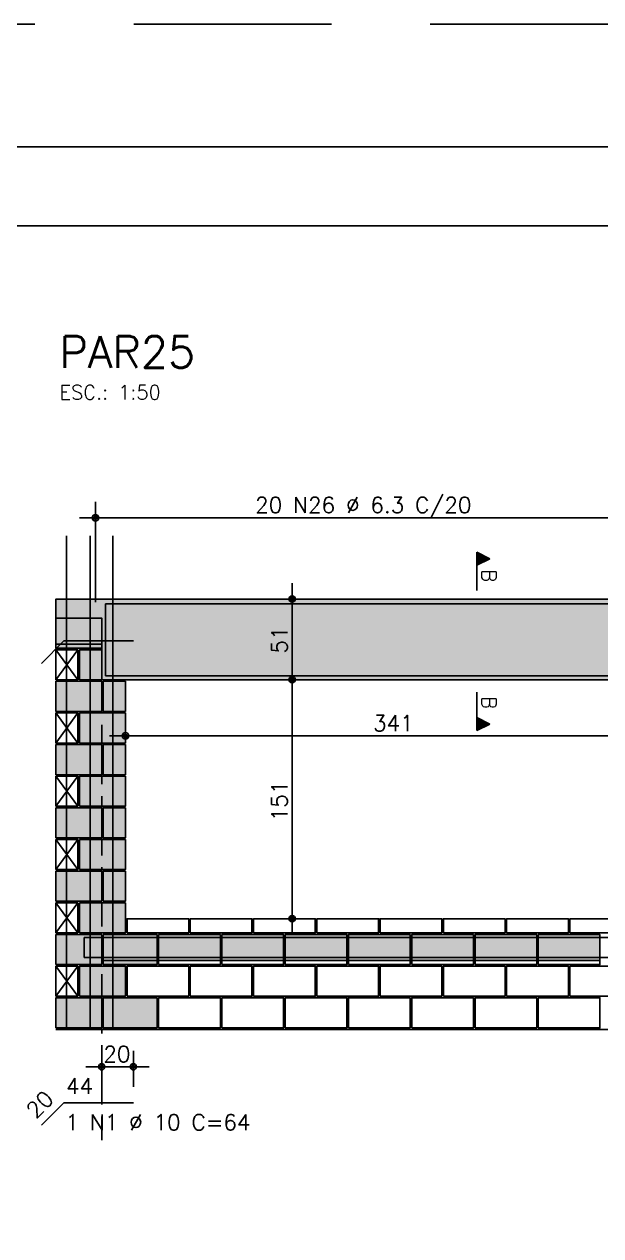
# Model space of a CAD drawing. Extents: x -1 to 122, y -1 to 61.
# Drawn here: x 9.1 to 16.39, y 45.74 to 61.05 of the extents above; entities that cross this region are included whole.
import ezdxf

# ---------------------------------------------------------------- set-up
doc = ezdxf.new("R2010")
doc.units = 0
doc.header["$MEASUREMENT"] = 0
doc.linetypes.add('ESTILO_TQS_0001', pattern=[0.45, 0.3, -0.15])
doc.linetypes.add('HIDDEN', pattern=[0.375, 0.25, -0.125])
doc.layers.get('0').update_dxf_attribs({"linetype": 'CONTINUOUS'})
doc.layers.get('Defpoints').update_dxf_attribs({"linetype": 'CONTINUOUS'})
for name, color, linetype in [('ARQ_FOLHA', 7, 'CONTINUOUS'), ('PENA_01', 1, 'CONTINUOUS'), ('PENA_02', 2, 'CONTINUOUS'), ('PENA_03', 3, 'CONTINUOUS'), ('PENA_04', 4, 'CONTINUOUS'), ('PENA_05', 5, 'CONTINUOUS'), ('PENA_06', 6, 'CONTINUOUS'), ('PENA_09', 254, 'CONTINUOUS'), ('PENA_11', 252, 'CONTINUOUS'), ('PENA_21', 100, 'CONTINUOUS'), ('PENA_27', 21, 'CONTINUOUS'), ('PENA_28', 135, 'CONTINUOUS')]:
    doc.layers.add(name, color=color, linetype=linetype)
doc.styles.get("Standard").update_dxf_attribs({"font": 'ROMANS.SHX'})

# ---------------------------------------------------------------- blocks, each defined once
blk = doc.blocks.new('FOLHA A1+1 - 1102 X 594')
at = {"layer": 'ARQ_FOLHA', "color": 1}
for points in [[(-1189, 0), (0, 0), (0, 594), (-1189, 594)], [(-1164, 10), (-10, 10), (-10, 584), (-1164, 584)]]:
    blk.add_lwpolyline(points, close=True, dxfattribs=at)
at = {"layer": 'Defpoints', "color": 8, "linetype": 'HIDDEN', "ltscale": 100}
blk.add_lwpolyline([(-1208.5, 609.5), (-1208.5, -15.5), (19.5, -15.5), (19.5, 609.5)], close=True, dxfattribs=at)

msp = doc.modelspace()

# ---------------------------------------------------------------- linework, layer by layer
at = {"layer": 'PENA_01', "linetype": 'Continuous'}
for p, q in [((10.001365, 53.745252), (10.001365, 55.012755)), ((9.801365, 54.812755), (17.801365, 54.812755)), ((12.488961, 53.985252), (12.488961, 52.565252)), ((12.505724, 53.785252), (12.688961, 53.785252)), ((12.488961, 52.965252), (12.488961, 49.545252)), ((12.402338, 52.765252), (12.688961, 52.765252)), ((12.682426, 52.765252), (12.688961, 52.765252)), ((10.381365, 52.165252), (10.381365, 52.255634)), ((10.181365, 52.055634), (17.401365, 52.055634)), ((12.181365, 49.745252), (12.688961, 49.745252)), ((10.101365, 49.215252), (10.781365, 49.215252)), ((10.801365, 49.215252), (11.581365, 49.215252)), ((11.601365, 49.215252), (12.381365, 49.215252)), ((12.401365, 49.215252), (13.181365, 49.215252)), ((13.201365, 49.215252), (13.981365, 49.215252)), ((14.001365, 49.215252), (14.781365, 49.215252)), ((14.801365, 49.215252), (15.581365, 49.215252)), ((15.601365, 49.215252), (16.381365, 49.215252)), ((10.081365, 47.617941), (10.081365, 48.073662)), ((10.481365, 47.617943), (10.481365, 48.073662)), ((9.881365, 47.873662), (10.681365, 47.873662))]:
    msp.add_line(p, q, dxfattribs=at)
at = {"layer": 'PENA_01', "linetype": 'ESTILO_TQS_0001'}
msp.add_line((10.081365, 53.545252), (10.081365, 46.905597), dxfattribs=at)
at = {"layer": 'PENA_02', "linetype": 'ESTILO_TQS_0001'}
msp.add_line((10.081365, 53.215252), (9.501365, 53.215252), dxfattribs=at)
at = {"layer": 'PENA_02', "linetype": 'Continuous'}
for p, q in [((9.781365, 53.145252), (9.501365, 53.145252)), ((9.501365, 53.145252), (9.501365, 52.765252)), ((9.781365, 52.765252), (9.781365, 53.145252)), ((9.501365, 52.765252), (9.781365, 52.765252)), ((9.781365, 52.345252), (9.501365, 52.345252)), ((9.501365, 52.345252), (9.501365, 51.965252)), ((9.781365, 51.965252), (9.781365, 52.345252)), ((9.501365, 51.965252), (9.781365, 51.965252)), ((9.781365, 51.545252), (9.501365, 51.545252)), ((9.501365, 51.545252), (9.501365, 51.165252)), ((9.781365, 51.165252), (9.781365, 51.545252)), ((9.501365, 51.165252), (9.781365, 51.165252)), ((9.781365, 50.745252), (9.501365, 50.745252)), ((9.501365, 50.745252), (9.501365, 50.365252)), ((9.781365, 50.365252), (9.781365, 50.745252)), ((9.501365, 50.365252), (9.781365, 50.365252)), ((9.781365, 49.945252), (9.501365, 49.945252)), ((9.501365, 49.945252), (9.501365, 49.565252)), ((9.781365, 49.565252), (9.781365, 49.945252)), ((9.501365, 49.565252), (9.781365, 49.565252)), ((9.781365, 49.145252), (9.501365, 49.145252)), ((9.501365, 49.145252), (9.501365, 48.765252)), ((9.781365, 48.765252), (9.781365, 49.145252)), ((9.501365, 48.765252), (9.781365, 48.765252)), ((9.501365, 48.345252), (65.681365, 48.345252))]:
    msp.add_line(p, q, dxfattribs=at)
for points in [[(49.981365, 53.545252), (49.981365, 53.785252), (9.501365, 53.785252), (9.501365, 53.545252), (10.081365, 53.545252), (10.081365, 52.765252), (17.601365, 52.765252), (17.601365, 53.545252), (49.981365, 53.545252)], [(10.081365, 53.165252), (9.501365, 53.165252), (9.501365, 53.545252), (10.081365, 53.545252), (10.081365, 53.165252)], [(9.801365, 52.765252), (10.081365, 52.765252), (10.081365, 53.145252), (9.801365, 53.145252), (9.801365, 52.765252)], [(9.501365, 52.365252), (10.081365, 52.365252), (10.081365, 52.745252), (9.501365, 52.745252), (9.501365, 52.365252)], [(10.101365, 52.365252), (10.381365, 52.365252), (10.381365, 52.745252), (10.101365, 52.745252), (10.101365, 52.365252)], [(9.801365, 51.965252), (10.381365, 51.965252), (10.381365, 52.345252), (9.801365, 52.345252), (9.801365, 51.965252)], [(9.501365, 51.565252), (10.081365, 51.565252), (10.081365, 51.945252), (9.501365, 51.945252), (9.501365, 51.565252)], [(10.101365, 51.565252), (10.381365, 51.565252), (10.381365, 51.945252), (10.101365, 51.945252), (10.101365, 51.565252)], [(9.801365, 51.165252), (10.381365, 51.165252), (10.381365, 51.545252), (9.801365, 51.545252), (9.801365, 51.165252)], [(9.501365, 50.765252), (10.081365, 50.765252), (10.081365, 51.145252), (9.501365, 51.145252), (9.501365, 50.765252)], [(10.101365, 50.765252), (10.381365, 50.765252), (10.381365, 51.145252), (10.101365, 51.145252), (10.101365, 50.765252)], [(9.801365, 50.365252), (10.381365, 50.365252), (10.381365, 50.745252), (9.801365, 50.745252), (9.801365, 50.365252)], [(9.501365, 49.965252), (10.081365, 49.965252), (10.081365, 50.345252), (9.501365, 50.345252), (9.501365, 49.965252)], [(10.101365, 49.965252), (10.381365, 49.965252), (10.381365, 50.345252), (10.101365, 50.345252), (10.101365, 49.965252)], [(9.801365, 49.565252), (10.381365, 49.565252), (10.381365, 49.945252), (9.801365, 49.945252), (9.801365, 49.565252)], [(10.401365, 49.565252), (11.181365, 49.565252), (11.181365, 49.745252), (10.401365, 49.745252), (10.401365, 49.565252)], [(11.201365, 49.565252), (11.981365, 49.565252), (11.981365, 49.745252), (11.201365, 49.745252), (11.201365, 49.565252)], [(12.001365, 49.565252), (12.781365, 49.565252), (12.781365, 49.745252), (12.001365, 49.745252), (12.001365, 49.565252)], [(12.801365, 49.565252), (13.581365, 49.565252), (13.581365, 49.745252), (12.801365, 49.745252), (12.801365, 49.565252)], [(13.601365, 49.565252), (14.381365, 49.565252), (14.381365, 49.745252), (13.601365, 49.745252), (13.601365, 49.565252)], [(14.401365, 49.565252), (15.181365, 49.565252), (15.181365, 49.745252), (14.401365, 49.745252), (14.401365, 49.565252)], [(15.201365, 49.565252), (15.981365, 49.565252), (15.981365, 49.745252), (15.201365, 49.745252), (15.201365, 49.565252)], [(16.001365, 49.565252), (16.781365, 49.565252), (16.781365, 49.745252), (16.001365, 49.745252), (16.001365, 49.565252)], [(9.501365, 49.165252), (10.081365, 49.165252), (10.081365, 49.545252), (9.501365, 49.545252), (9.501365, 49.165252)], [(10.101365, 49.165252), (10.781365, 49.165252), (10.781365, 49.545252), (10.101365, 49.545252), (10.101365, 49.165252)], [(10.801365, 49.165252), (11.581365, 49.165252), (11.581365, 49.545252), (10.801365, 49.545252), (10.801365, 49.165252)], [(11.601365, 49.165252), (12.381365, 49.165252), (12.381365, 49.545252), (11.601365, 49.545252), (11.601365, 49.165252)], [(12.401365, 49.165252), (13.181365, 49.165252), (13.181365, 49.545252), (12.401365, 49.545252), (12.401365, 49.165252)], [(13.201365, 49.165252), (13.981365, 49.165252), (13.981365, 49.545252), (13.201365, 49.545252), (13.201365, 49.165252)], [(14.001365, 49.165252), (14.781365, 49.165252), (14.781365, 49.545252), (14.001365, 49.545252), (14.001365, 49.165252)], [(14.801365, 49.165252), (15.581365, 49.165252), (15.581365, 49.545252), (14.801365, 49.545252), (14.801365, 49.165252)], [(15.601365, 49.165252), (16.381365, 49.165252), (16.381365, 49.545252), (15.601365, 49.545252), (15.601365, 49.165252)], [(9.801365, 48.765252), (10.381365, 48.765252), (10.381365, 49.145252), (9.801365, 49.145252), (9.801365, 48.765252)], [(10.401365, 48.765252), (11.181365, 48.765252), (11.181365, 49.145252), (10.401365, 49.145252), (10.401365, 48.765252)], [(11.201365, 48.765252), (11.981365, 48.765252), (11.981365, 49.145252), (11.201365, 49.145252), (11.201365, 48.765252)], [(12.001365, 48.765252), (12.781365, 48.765252), (12.781365, 49.145252), (12.001365, 49.145252), (12.001365, 48.765252)], [(12.801365, 48.765252), (13.581365, 48.765252), (13.581365, 49.145252), (12.801365, 49.145252), (12.801365, 48.765252)], [(13.601365, 48.765252), (14.381365, 48.765252), (14.381365, 49.145252), (13.601365, 49.145252), (13.601365, 48.765252)], [(14.401365, 48.765252), (15.181365, 48.765252), (15.181365, 49.145252), (14.401365, 49.145252), (14.401365, 48.765252)], [(15.201365, 48.765252), (15.981365, 48.765252), (15.981365, 49.145252), (15.201365, 49.145252), (15.201365, 48.765252)], [(16.001365, 48.765252), (16.781365, 48.765252), (16.781365, 49.145252), (16.001365, 49.145252), (16.001365, 48.765252)], [(9.501365, 48.365252), (10.081365, 48.365252), (10.081365, 48.745252), (9.501365, 48.745252), (9.501365, 48.365252)], [(10.101365, 48.365252), (10.781365, 48.365252), (10.781365, 48.745252), (10.101365, 48.745252), (10.101365, 48.365252)], [(10.801365, 48.365252), (11.581365, 48.365252), (11.581365, 48.745252), (10.801365, 48.745252), (10.801365, 48.365252)], [(11.601365, 48.365252), (12.381365, 48.365252), (12.381365, 48.745252), (11.601365, 48.745252), (11.601365, 48.365252)], [(12.401365, 48.365252), (13.181365, 48.365252), (13.181365, 48.745252), (12.401365, 48.745252), (12.401365, 48.365252)], [(13.201365, 48.365252), (13.981365, 48.365252), (13.981365, 48.745252), (13.201365, 48.745252), (13.201365, 48.365252)], [(14.001365, 48.365252), (14.781365, 48.365252), (14.781365, 48.745252), (14.001365, 48.745252), (14.001365, 48.365252)], [(14.801365, 48.365252), (15.581365, 48.365252), (15.581365, 48.745252), (14.801365, 48.745252), (14.801365, 48.365252)], [(15.601365, 48.365252), (16.381365, 48.365252), (16.381365, 48.745252), (15.601365, 48.745252), (15.601365, 48.365252)]]:
    msp.add_lwpolyline(points, dxfattribs=at)
for centre, radius in [((10.001365, 54.812755), 0.041625), ((10.001365, 54.812755), 0.02075), ((12.488961, 53.785252), 0.04), ((12.488961, 53.785252), 0.02), ((12.488961, 52.765252), 0.04), ((12.488961, 52.765252), 0.04), ((12.488961, 52.765252), 0.02), ((12.488961, 52.765252), 0.02), ((10.381365, 52.055634), 0.04), ((10.381365, 52.055634), 0.02), ((12.488961, 49.745252), 0.04), ((12.488961, 49.745252), 0.02), ((10.081365, 47.873662), 0.04), ((10.081365, 47.873662), 0.02), ((10.481365, 47.873662), 0.04), ((10.481365, 47.873662), 0.02)]:
    msp.add_circle(centre, radius, dxfattribs=at)
at = {"layer": 'PENA_03', "linetype": 'Continuous'}
for p, q in [((14.822453, 53.891797), (14.822453, 54.378179)), ((14.822453, 54.378179), (14.988386, 54.295213)), ((14.823148, 54.377051), (14.986825, 54.295213)), ((14.823149, 54.377051), (14.823149, 54.213374)), ((14.835217, 54.371797), (14.835217, 54.218628)), ((14.847981, 54.365415), (14.847981, 54.22501)), ((14.988386, 54.295213), (14.823148, 54.212594)), ((14.986825, 54.295213), (14.823149, 54.213374)), ((14.823149, 54.212594), (14.823149, 53.891797)), ((14.860745, 54.359033), (14.860745, 54.231392)), ((14.873509, 54.352651), (14.873509, 54.237774)), ((14.886273, 54.346269), (14.886273, 54.244156)), ((14.899037, 54.339887), (14.899037, 54.250538)), ((14.911801, 54.333505), (14.911801, 54.25692)), ((14.924565, 54.327123), (14.924565, 54.263302)), ((14.937329, 54.320741), (14.937329, 54.269684)), ((14.950093, 54.314359), (14.950093, 54.276066)), ((14.962858, 54.307977), (14.962858, 54.282448)), ((14.975622, 54.301595), (14.975622, 54.288831)), ((12.305724, 53.785252), (12.305724, 53.785252)), ((10.001365, 53.545252), (10.001365, 53.545252)), ((9.501365, 52.765252), (9.781365, 53.145252)), ((9.781365, 52.765252), (9.501365, 53.145252)), ((12.202338, 52.765252), (12.202338, 52.765252)), ((12.482426, 52.765252), (12.482426, 52.765252)), ((14.822453, 52.122353), (14.822453, 52.608735)), ((14.823149, 52.287938), (14.823149, 52.608735)), ((9.501365, 51.965252), (9.781365, 52.345252)), ((9.781365, 51.965252), (9.501365, 52.345252)), ((14.823148, 52.287938), (14.988386, 52.205319)), ((14.823149, 52.123481), (14.823149, 52.287158)), ((14.823149, 52.287158), (14.986825, 52.205319)), ((14.835217, 52.128735), (14.835217, 52.281904)), ((14.847981, 52.135117), (14.847981, 52.275522)), ((14.860745, 52.141499), (14.860745, 52.26914)), ((14.873509, 52.147881), (14.873509, 52.262758)), ((14.886273, 52.154263), (14.886273, 52.256376)), ((14.899037, 52.160645), (14.899037, 52.249994)), ((14.911801, 52.167027), (14.911801, 52.243612)), ((14.924565, 52.173409), (14.924565, 52.23723)), ((14.937329, 52.179791), (14.937329, 52.230848)), ((14.950093, 52.186173), (14.950093, 52.224466)), ((14.962858, 52.192555), (14.962858, 52.218084)), ((14.822453, 52.122353), (14.988386, 52.205319)), ((14.823148, 52.123481), (14.986825, 52.205319)), ((14.975622, 52.198937), (14.975622, 52.211701)), ((10.381365, 51.965252), (10.381365, 51.965252)), ((9.501365, 51.165252), (9.781365, 51.545252)), ((9.781365, 51.165252), (9.501365, 51.545252)), ((9.501365, 50.365252), (9.781365, 50.745252)), ((9.781365, 50.365252), (9.501365, 50.745252)), ((9.501365, 49.565252), (9.781365, 49.945252)), ((9.781365, 49.565252), (9.501365, 49.945252)), ((11.981365, 49.745252), (11.981365, 49.745252)), ((9.501365, 48.765252), (9.781365, 49.145252)), ((9.781365, 48.765252), (9.501365, 49.145252)), ((10.081365, 47.417941), (10.081365, 47.417941)), ((10.481365, 47.417943), (10.481365, 47.417943))]:
    msp.add_line(p, q, dxfattribs=at)
at = {"layer": 'PENA_04', "linetype": 'Continuous'}
for p, q in [((10.129163, 53.226135), (10.129163, 53.726135)), ((10.129163, 53.726135), (17.529163, 53.726135)), ((10.128498, 53.31255), (10.128498, 52.81255)), ((10.128498, 52.81255), (17.528498, 52.81255))]:
    msp.add_line(p, q, dxfattribs=at)
at = {"layer": 'PENA_05', "linetype": 'Continuous'}
for p, q in [((9.318522, 52.972366), (9.601365, 53.255209)), ((9.601365, 53.255209), (10.481365, 53.255214)), ((9.857688, 49.305252), (9.857688, 49.505252)), ((9.857688, 49.505252), (21.567688, 49.505252)), ((9.857688, 49.455252), (9.857688, 49.255252)), ((9.857688, 49.255252), (21.567688, 49.255252)), ((9.318522, 47.135096), (9.601365, 47.417939)), ((9.601365, 47.417939), (10.481365, 47.417943))]:
    msp.add_line(p, q, dxfattribs=at)
for points in [[(9.636117, 54.585252), (9.636117, 48.345252)], [(9.936117, 54.585252), (9.936117, 48.345252)], [(10.223892, 54.585252), (10.223892, 48.345252)]]:
    msp.add_lwpolyline(points, dxfattribs=at)
at = {"layer": 'PENA_09', "linetype": 'Continuous'}
for points in [[(9.501365, 53.545252), (10.081365, 53.545252), (10.081365, 53.215252), (9.501365, 53.215252), (9.501365, 53.545252)], [(10.101365, 49.215252), (10.781365, 49.215252), (10.781365, 49.545252), (10.101365, 49.545252), (10.101365, 49.215252)], [(10.801365, 49.215252), (11.581365, 49.215252), (11.581365, 49.545252), (10.801365, 49.545252), (10.801365, 49.215252)], [(11.601365, 49.215252), (12.381365, 49.215252), (12.381365, 49.545252), (11.601365, 49.545252), (11.601365, 49.215252)], [(12.401365, 49.215252), (13.181365, 49.215252), (13.181365, 49.545252), (12.401365, 49.545252), (12.401365, 49.215252)], [(13.201365, 49.215252), (13.981365, 49.215252), (13.981365, 49.545252), (13.201365, 49.545252), (13.201365, 49.215252)], [(14.001365, 49.215252), (14.781365, 49.215252), (14.781365, 49.545252), (14.001365, 49.545252), (14.001365, 49.215252)], [(14.801365, 49.215252), (15.581365, 49.215252), (15.581365, 49.545252), (14.801365, 49.545252), (14.801365, 49.215252)], [(15.601365, 49.215252), (16.381365, 49.215252), (16.381365, 49.545252), (15.601365, 49.545252), (15.601365, 49.215252)]]:
    msp.add_lwpolyline(points, dxfattribs=at)
for points in [[(9.501365, 53.545252), (10.081365, 53.545252), (10.081365, 53.215252)], [(9.501365, 53.545252), (10.081365, 53.215252), (9.501365, 53.215252)], [(9.501365, 53.545252), (9.501365, 53.215252), (9.501365, 53.545252)], [(10.101365, 49.215252), (10.781365, 49.215252), (10.781365, 49.545252)], [(10.101365, 49.215252), (10.781365, 49.545252), (10.101365, 49.545252)], [(10.101365, 49.215252), (10.101365, 49.545252), (10.101365, 49.215252)], [(10.801365, 49.215252), (11.581365, 49.215252), (11.581365, 49.545252)], [(10.801365, 49.215252), (11.581365, 49.545252), (10.801365, 49.545252)], [(10.801365, 49.215252), (10.801365, 49.545252), (10.801365, 49.215252)], [(11.601365, 49.215252), (12.381365, 49.215252), (12.381365, 49.545252)], [(11.601365, 49.215252), (12.381365, 49.545252), (11.601365, 49.545252)], [(11.601365, 49.215252), (11.601365, 49.545252), (11.601365, 49.215252)], [(12.401365, 49.215252), (13.181365, 49.215252), (13.181365, 49.545252)], [(12.401365, 49.215252), (13.181365, 49.545252), (12.401365, 49.545252)], [(12.401365, 49.215252), (12.401365, 49.545252), (12.401365, 49.215252)], [(13.201365, 49.215252), (13.981365, 49.215252), (13.981365, 49.545252)], [(13.201365, 49.215252), (13.981365, 49.545252), (13.201365, 49.545252)], [(13.201365, 49.215252), (13.201365, 49.545252), (13.201365, 49.215252)], [(14.001365, 49.215252), (14.781365, 49.215252), (14.781365, 49.545252)], [(14.001365, 49.215252), (14.781365, 49.545252), (14.001365, 49.545252)], [(14.001365, 49.215252), (14.001365, 49.545252), (14.001365, 49.215252)], [(14.801365, 49.215252), (15.581365, 49.215252), (15.581365, 49.545252)], [(14.801365, 49.215252), (15.581365, 49.545252), (14.801365, 49.545252)], [(14.801365, 49.215252), (14.801365, 49.545252), (14.801365, 49.215252)], [(15.601365, 49.215252), (16.381365, 49.215252), (16.381365, 49.545252)], [(15.601365, 49.215252), (16.381365, 49.545252), (15.601365, 49.545252)], [(15.601365, 49.215252), (15.601365, 49.545252), (15.601365, 49.215252)]]:
    msp.add_solid(points, dxfattribs=at)
at = {"layer": 'PENA_11', "linetype": 'Continuous'}
for points in [[(9.501365, 53.785252), (9.501365, 53.545252), (10.081365, 53.545252)], [(9.501365, 53.785252), (10.081365, 53.545252), (49.981365, 53.785252)], [(10.081365, 53.545252), (17.601365, 53.545252), (49.981365, 53.785252)], [(10.081365, 52.765252), (17.601365, 52.765252), (10.081365, 53.545252)], [(17.601365, 52.765252), (17.601365, 53.545252), (10.081365, 53.545252)]]:
    msp.add_solid(points, dxfattribs=at)
at = {"layer": 'PENA_21', "linetype": 'Continuous'}
for points in [[(10.101365, 49.165252), (10.781365, 49.165252), (10.781365, 49.215252), (10.101365, 49.215252), (10.101365, 49.165252)], [(10.101365, 48.365252), (10.781365, 48.365252), (10.781365, 48.745252), (10.101365, 48.745252), (10.101365, 48.365252)]]:
    msp.add_lwpolyline(points, dxfattribs=at)
for points in [[(10.101365, 49.165252), (10.781365, 49.165252), (10.781365, 49.215252)], [(10.101365, 49.165252), (10.781365, 49.215252), (10.101365, 49.215252)], [(10.101365, 49.165252), (10.101365, 49.215252), (10.101365, 49.165252)], [(10.101365, 48.365252), (10.781365, 48.365252), (10.781365, 48.745252)], [(10.101365, 48.365252), (10.781365, 48.745252), (10.101365, 48.745252)], [(10.101365, 48.365252), (10.101365, 48.745252), (10.101365, 48.365252)]]:
    msp.add_solid(points, dxfattribs=at)
at = {"layer": 'PENA_27', "linetype": 'Continuous'}
for points in [[(9.501365, 53.165252), (10.081365, 53.165252), (10.081365, 53.215252), (9.501365, 53.215252), (9.501365, 53.165252)], [(9.501365, 52.365252), (10.081365, 52.365252), (10.081365, 52.745252), (9.501365, 52.745252), (9.501365, 52.365252)], [(9.801365, 51.965252), (10.381365, 51.965252), (10.381365, 52.345252), (9.801365, 52.345252), (9.801365, 51.965252)], [(9.501365, 51.565252), (10.081365, 51.565252), (10.081365, 51.945252), (9.501365, 51.945252), (9.501365, 51.565252)], [(9.801365, 51.165252), (10.381365, 51.165252), (10.381365, 51.545252), (9.801365, 51.545252), (9.801365, 51.165252)], [(9.501365, 50.765252), (10.081365, 50.765252), (10.081365, 51.145252), (9.501365, 51.145252), (9.501365, 50.765252)], [(9.801365, 50.365252), (10.381365, 50.365252), (10.381365, 50.745252), (9.801365, 50.745252), (9.801365, 50.365252)], [(9.501365, 49.965252), (10.081365, 49.965252), (10.081365, 50.345252), (9.501365, 50.345252), (9.501365, 49.965252)], [(9.801365, 49.565252), (10.381365, 49.565252), (10.381365, 49.945252), (9.801365, 49.945252), (9.801365, 49.565252)], [(9.501365, 49.165252), (10.081365, 49.165252), (10.081365, 49.545252), (9.501365, 49.545252), (9.501365, 49.165252)], [(9.801365, 48.765252), (10.381365, 48.765252), (10.381365, 49.145252), (9.801365, 49.145252), (9.801365, 48.765252)], [(9.501365, 48.365252), (10.081365, 48.365252), (10.081365, 48.745252), (9.501365, 48.745252), (9.501365, 48.365252)]]:
    msp.add_lwpolyline(points, dxfattribs=at)
for points in [[(9.501365, 53.165252), (10.081365, 53.165252), (10.081365, 53.215252)], [(9.501365, 53.165252), (10.081365, 53.215252), (9.501365, 53.215252)], [(9.501365, 53.165252), (9.501365, 53.215252), (9.501365, 53.165252)], [(9.501365, 52.365252), (10.081365, 52.365252), (10.081365, 52.745252)], [(9.501365, 52.365252), (10.081365, 52.745252), (9.501365, 52.745252)], [(9.501365, 52.365252), (9.501365, 52.745252), (9.501365, 52.365252)], [(9.801365, 51.965252), (10.381365, 51.965252), (10.381365, 52.345252)], [(9.801365, 51.965252), (10.381365, 52.345252), (9.801365, 52.345252)], [(9.801365, 51.965252), (9.801365, 52.345252), (9.801365, 51.965252)], [(9.501365, 51.565252), (10.081365, 51.565252), (10.081365, 51.945252)], [(9.501365, 51.565252), (10.081365, 51.945252), (9.501365, 51.945252)], [(9.501365, 51.565252), (9.501365, 51.945252), (9.501365, 51.565252)], [(9.801365, 51.165252), (10.381365, 51.165252), (10.381365, 51.545252)], [(9.801365, 51.165252), (10.381365, 51.545252), (9.801365, 51.545252)], [(9.801365, 51.165252), (9.801365, 51.545252), (9.801365, 51.165252)], [(9.501365, 50.765252), (10.081365, 50.765252), (10.081365, 51.145252)], [(9.501365, 50.765252), (10.081365, 51.145252), (9.501365, 51.145252)], [(9.501365, 50.765252), (9.501365, 51.145252), (9.501365, 50.765252)], [(9.801365, 50.365252), (10.381365, 50.365252), (10.381365, 50.745252)], [(9.801365, 50.365252), (10.381365, 50.745252), (9.801365, 50.745252)], [(9.801365, 50.365252), (9.801365, 50.745252), (9.801365, 50.365252)], [(9.501365, 49.965252), (10.081365, 49.965252), (10.081365, 50.345252)], [(9.501365, 49.965252), (10.081365, 50.345252), (9.501365, 50.345252)], [(9.501365, 49.965252), (9.501365, 50.345252), (9.501365, 49.965252)], [(9.801365, 49.565252), (10.381365, 49.565252), (10.381365, 49.945252)], [(9.801365, 49.565252), (10.381365, 49.945252), (9.801365, 49.945252)], [(9.801365, 49.565252), (9.801365, 49.945252), (9.801365, 49.565252)], [(9.501365, 49.165252), (10.081365, 49.165252), (10.081365, 49.545252)], [(9.501365, 49.165252), (10.081365, 49.545252), (9.501365, 49.545252)], [(9.501365, 49.165252), (9.501365, 49.545252), (9.501365, 49.165252)], [(9.801365, 48.765252), (10.381365, 48.765252), (10.381365, 49.145252)], [(9.801365, 48.765252), (10.381365, 49.145252), (9.801365, 49.145252)], [(9.801365, 48.765252), (9.801365, 49.145252), (9.801365, 48.765252)], [(9.501365, 48.365252), (10.081365, 48.365252), (10.081365, 48.745252)], [(9.501365, 48.365252), (10.081365, 48.745252), (9.501365, 48.745252)], [(9.501365, 48.365252), (9.501365, 48.745252), (9.501365, 48.365252)]]:
    msp.add_solid(points, dxfattribs=at)
at = {"layer": 'PENA_28', "linetype": 'Continuous'}
for points in [[(9.801365, 52.765252), (10.081365, 52.765252), (10.081365, 53.145252), (9.801365, 53.145252), (9.801365, 52.765252)], [(10.101365, 52.365252), (10.381365, 52.365252), (10.381365, 52.745252), (10.101365, 52.745252), (10.101365, 52.365252)], [(10.101365, 51.565252), (10.381365, 51.565252), (10.381365, 51.945252), (10.101365, 51.945252), (10.101365, 51.565252)], [(10.101365, 50.765252), (10.381365, 50.765252), (10.381365, 51.145252), (10.101365, 51.145252), (10.101365, 50.765252)], [(10.101365, 49.965252), (10.381365, 49.965252), (10.381365, 50.345252), (10.101365, 50.345252), (10.101365, 49.965252)]]:
    msp.add_lwpolyline(points, dxfattribs=at)
for points in [[(9.801365, 52.765252), (10.081365, 52.765252), (10.081365, 53.145252)], [(9.801365, 52.765252), (10.081365, 53.145252), (9.801365, 53.145252)], [(9.801365, 52.765252), (9.801365, 53.145252), (9.801365, 52.765252)], [(10.101365, 52.365252), (10.381365, 52.365252), (10.381365, 52.745252)], [(10.101365, 52.365252), (10.381365, 52.745252), (10.101365, 52.745252)], [(10.101365, 52.365252), (10.101365, 52.745252), (10.101365, 52.365252)], [(10.101365, 51.565252), (10.381365, 51.565252), (10.381365, 51.945252)], [(10.101365, 51.565252), (10.381365, 51.945252), (10.101365, 51.945252)], [(10.101365, 51.565252), (10.101365, 51.945252), (10.101365, 51.565252)], [(10.101365, 50.765252), (10.381365, 50.765252), (10.381365, 51.145252)], [(10.101365, 50.765252), (10.381365, 51.145252), (10.101365, 51.145252)], [(10.101365, 50.765252), (10.101365, 51.145252), (10.101365, 50.765252)], [(10.101365, 49.965252), (10.381365, 49.965252), (10.381365, 50.345252)], [(10.101365, 49.965252), (10.381365, 50.345252), (10.101365, 50.345252)], [(10.101365, 49.965252), (10.101365, 50.345252), (10.101365, 49.965252)]]:
    msp.add_solid(points, dxfattribs=at)

# ---------------------------------------------------------------- block references
at = {"xscale": 0.09999999999999938, "yscale": 0.09999999999999938, "zscale": 0.09999999999999938}
msp.add_blockref('FOLHA A1+1 - 1102 X 594', (119.786331, 0.100435), dxfattribs=at)

# ---------------------------------------------------------------- texts
at = {"layer": 'PENA_03', "linetype": 'Continuous'}
for s, height, p in [('ESC.: 1:50', 0.18, (9.547518, 56.30817)), ('20 N26 %%c 6.3 C/20', 0.2, (12.021365, 54.872755)), ('341', 0.2, (13.511365, 52.115634)), ('20', 0.2, (10.101365, 47.933662)), ('1 N1 %%c 10 C=64', 0.2, (9.622669, 47.071738))]:
    msp.add_text(s, height=height, dxfattribs=at).set_placement(p)
for s, height, rotation, p in [('B', 0.18, 270, (14.889482, 54.15978)), ('51', 0.2, 90, (12.428961, 53.095252)), ('B', 0.18, 270, (14.889482, 52.555921)), ('151', 0.2, 90, (12.428961, 50.975252)), ('44', 0.2, 0.000288, (9.630287, 47.52984)), ('20', 0.2, 45, (9.247811, 47.205807))]:
    msp.add_text(s, height=height, rotation=rotation, dxfattribs=at).set_placement(p)
at = {"layer": 'PENA_06', "linetype": 'Continuous'}
msp.add_text('PAR25', height=0.4, dxfattribs=at).set_placement((9.547518, 56.70817))

doc.saveas('drawing.dxf')
